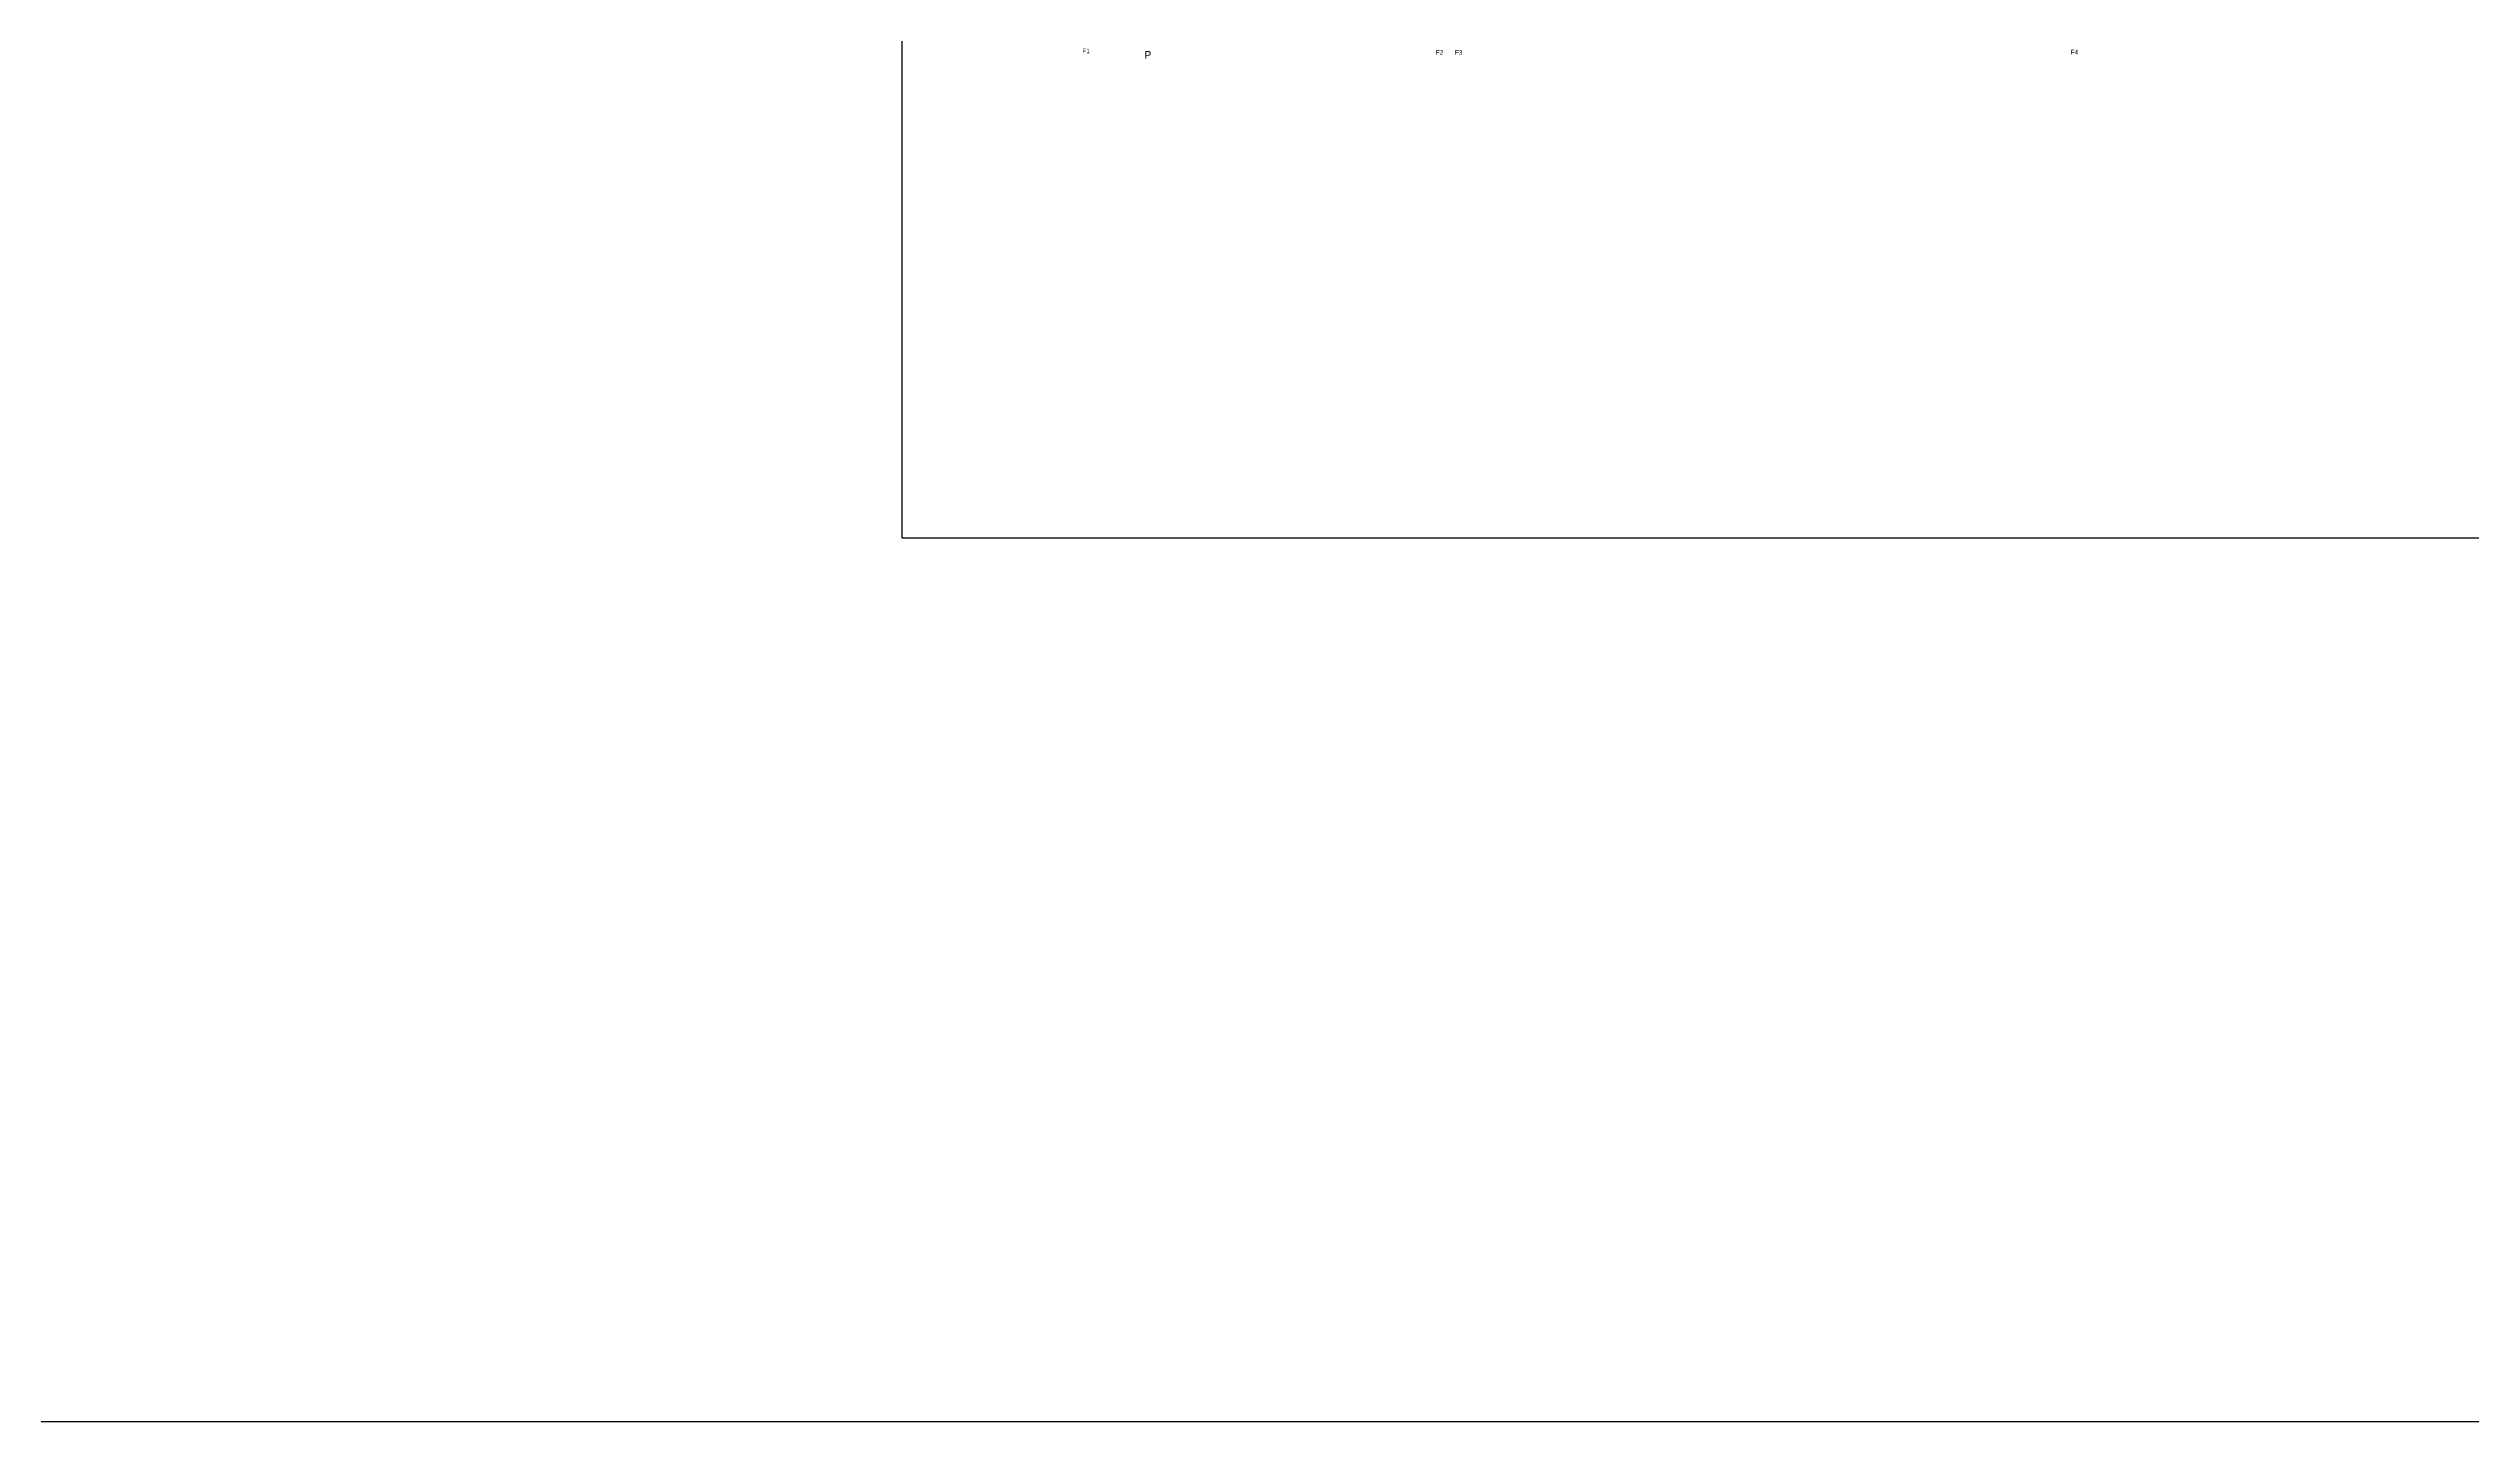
# Model space of a CAD drawing. Header units: inches. Extents: x 1052 to 8538, y 819 to 5894.
# Drawn here: x 4546 to 6707, y 819 to 2044 of the extents above; entities that cross this region are included whole.
import ezdxf

# ---------------------------------------------------------------- set-up
doc = ezdxf.new("R2010")
doc.units = ezdxf.units.IN
doc.header["$LTSCALE"] = 50
doc.header["$MEASUREMENT"] = 0
doc.styles.get("Standard").update_dxf_attribs({"font": 'arial.ttf'})

msp = doc.modelspace()

# ---------------------------------------------------------------- linework, layer by layer
for p, q in [((5307.3, 2539.2), (5307.3, 1607.3)), ((5307.3, 1607.3), (7247.3, 1607.3)), ((1051.5, 819.4), (8538.1, 819.4))]:
    msp.add_line(p, q)

# ---------------------------------------------------------------- texts
at = {"lineweight": 40, "attachment_point": 1}
for s, width, gutter_width, insert, char_height in [('F1', 18.248, 4.78, (5468.4, 2043.4), 4.1), ('P', 29.757, 14.6, (5523.7, 2041.2), 6.72), ('F2', 18.248, 4.78, (5783.7, 2042), 4.1), ('F3', 18.248, 4.78, (5800.7, 2042), 4.1), ('F4', 18.248, 4.78, (6349.8, 2042.3), 4.1)]:
    msp.add_mtext_dynamic_manual_height_columns(s, width=width, gutter_width=gutter_width, heights=[0], dxfattribs=dict(at, insert=insert, char_height=char_height))

doc.saveas('drawing.dxf')
